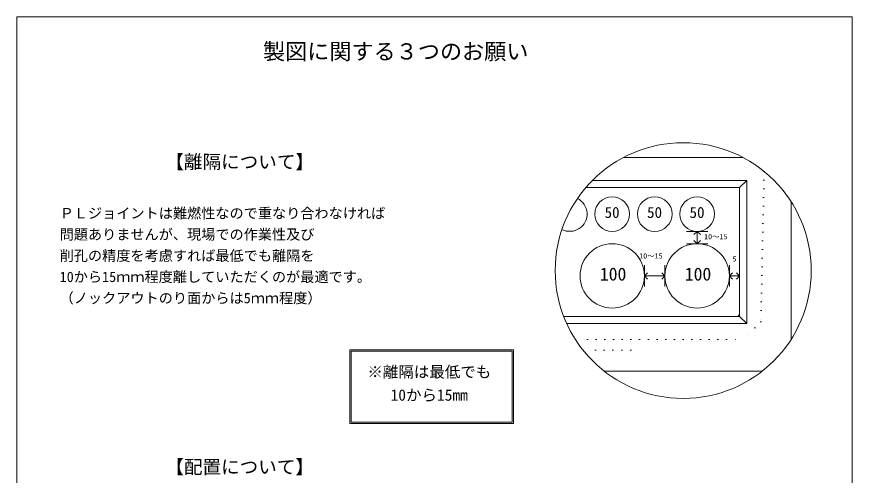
# Model space of a CAD drawing. Units: millimetres, scale not verified. Extents: x -4890 to 18490, y -2317 to 2317.
# Drawn here: x -4890 to -1830, y 635 to 2317 of the extents above; entities that cross this region are included whole.
import ezdxf
from ezdxf.enums import TextEntityAlignment as Align

# ---------------------------------------------------------------- set-up
doc = ezdxf.new("R2010")
doc.units = ezdxf.units.MM
doc.header["$LTSCALE"] = 10
doc.linetypes.add('DASHED1', pattern=[1.8, 1.2, -0.6])
doc.linetypes.add('USER5', pattern=[3.185, 0.01, -3.175])
for name, color, linetype, lineweight in [('0-2_waku', 7, 'Continuous', 18), ('0-3_gaikei', 7, 'Continuous', 18), ('0-4_kakure', 7, 'DASHED1', 5), ('0-5_sunpou', 7, 'Continuous', 5), ('0-7_hole', 7, 'Continuous', 18), ('0-8_uchigawa', 6, 'Continuous', 18), ('0-D_文字１', 7, 'Continuous', 18)]:
    doc.layers.add(name, color=color, linetype=linetype, lineweight=lineweight)
doc.styles.add('ＭＳ ゴシック', font='')
doc.styles.get('ＭＳ ゴシック').set_extended_font_data('MS Gothic')

# ---------------------------------------------------------------- blocks, each defined once
blk = doc.blocks.new('_Open90_54')
at = {"layer": '0-5_sunpou'}
blk.add_line((0, 0), (-1, 0), dxfattribs=at)
blk.add_lwpolyline([(-0.5, 0.5), (0, 0), (-0.5, -0.5)], dxfattribs=at)

msp = doc.modelspace()

# ---------------------------------------------------------------- linework, layer by layer
at = {"layer": '0-2_waku'}
for p, q in [((-4890, 2317.1), (-1830, 2317.1)), ((-4890, 2317.1), (-1830, 2317.1)), ((-4890, 2317.1), (-4890, -1957.9)), ((-1830, 2317.1), (-1830, -1957.9))]:
    msp.add_line(p, q, dxfattribs=at)
at = {"layer": '0-3_gaikei'}
for p, q in [((-2230.13, 1800.81), (-2668.26, 1800.81)), ((-2053.92, 1134.07), (-2053.92, 1638.44)), ((-2737.81, 1016.73), (-2160.59, 1016.73))]:
    msp.add_line(p, q, dxfattribs=at)
at = {"layer": '0-4_kakure', "linetype": 'USER5', "lineweight": 18}
for p, q in [((-2844.03, 1133.37), (-2799.83, 1133.37)), ((-2799.83, 1133.37), (-2229.59, 1133.37)), ((-2799.83, 1133.37), (-2229.59, 1133.37)), ((-2770.09, 1094.49), (-2773.23, 1047.36)), ((-2770.09, 1094.49), (-2666.41, 1094.49))]:
    msp.add_line(p, q, dxfattribs=at)
for points in [[(-2152.93, 1749.67), (-2164.79, 1198.17), (-2229.59, 1133.37)], [(-2770.09, 1094.49), (-2640.49, 1094.49), (-2601.61, 1133.37)]]:
    msp.add_lwpolyline(points, dxfattribs=at)
at = {"layer": '0-5_sunpou', "color": 150, "lineweight": 18}
for p, q in [((-2436.95, 1529.95), (-2359.19, 1529.95)), ((-2436.95, 1484.59), (-2359.19, 1484.59)), ((-2591.17, 1405.53), (-2591.17, 1327.77)), ((-2516, 1405.53), (-2516, 1327.77)), ((-2280.02, 1405.53), (-2280.02, 1327.77)), ((-2242.55, 1405.53), (-2242.55, 1327.77)), ((-2591.17, 1366.65), (-2516, 1366.65)), ((-2280.02, 1366.65), (-2242.55, 1366.65)), ((-2242.55, 1225), (-2249.71, 1217.61))]:
    msp.add_line(p, q, dxfattribs=at)
msp.add_circle((-2449.2, 1386.26), 468.88, dxfattribs=at)
at = {"layer": '0-7_hole'}
for centre, radius in [((-2709.11, 1593.45), 63.5), ((-2553.59, 1593.45), 63.5), ((-2398.07, 1593.45), 63.5), ((-2709.11, 1366.65), 117.94), ((-2398.07, 1366.65), 117.94)]:
    msp.add_circle(centre, radius, dxfattribs=at)
msp.add_arc((-2864.63, 1593.45), 63.5, 243.19936, 63.78529, dxfattribs=at)
at = {"layer": '0-8_uchigawa'}
for p, q in [((-2781.97, 1716.57), (-2216.63, 1716.57)), ((-2216.63, 1191.69), (-2216.63, 1716.57)), ((-2805.83, 1690.65), (-2799.83, 1690.65)), ((-2242.55, 1217.61), (-2242.55, 1690.65)), ((-2886.7, 1217.61), (-2799.83, 1217.61)), ((-2799.83, 1217.61), (-2242.55, 1217.61)), ((-2216.63, 1191.69), (-2242.55, 1217.61)), ((-2875.8, 1191.69), (-2799.83, 1191.69)), ((-2799.83, 1191.69), (-2216.63, 1191.69)), ((-3670.47, 1095.36), (-3070.47, 1095.36)), ((-3670.47, 825.36), (-3670.47, 1095.36)), ((-3665.47, 1090.36), (-3075.47, 1090.36)), ((-3665.47, 830.36), (-3665.47, 1090.36)), ((-3075.47, 830.36), (-3075.47, 1090.36)), ((-3070.47, 825.36), (-3070.47, 1095.36)), ((-3665.47, 830.36), (-3075.47, 830.36)), ((-3670.47, 825.36), (-3070.47, 825.36))]:
    msp.add_line(p, q, dxfattribs=at)
msp.add_lwpolyline([(-2799.83, 1690.65), (-2242.55, 1690.65), (-2216.63, 1716.57)], dxfattribs=at)

# ---------------------------------------------------------------- block references
at = {"layer": '0-5_sunpou', "xscale": 23.328, "yscale": 23.328}
for p, rotation in [((-2398.07, 1529.95), 90), ((-2398.07, 1484.59), 270), ((-2591.17, 1366.65), 180), ((-2280.02, 1366.65), 180)]:
    msp.add_blockref('_Open90_54', p, dxfattribs=dict(at, rotation=rotation))
for p in [(-2516, 1366.65), (-2242.55, 1366.65)]:
    msp.add_blockref('_Open90_54', p, dxfattribs=at)

# ---------------------------------------------------------------- texts
at = {"layer": '0-D_文字１', "style": 'ＭＳ ゴシック'}
for s, height, p in [('製図に関する３つのお願い', 59.38, (-3988.06, 2142.3)), ('【離隔について】', 49.88, (-4345.66, 1745.21)), ('ＰＬジョイントは難燃性なので重なり合わなければ', 38.01, (-4732.78, 1566.08)), ('50', 40.38, (-2737.09, 1567.09)), ('50', 40.38, (-2581.57, 1567.09)), ('50', 40.38, (-2426.05, 1567.09)), ('問題ありませんが、現場での作業性及び', 38.01, (-4732.78, 1488.32)), ('10～15', 19, (-2373.01, 1495.26)), ('削孔の精度を考慮すれば最低でも離隔を', 38.01, (-4732.78, 1410.56)), ('10～15', 19, (-2610.54, 1424.77)), ('5', 19, (-2268.86, 1413.73)), ('10から15ｍｍ程度離していただくのが最適です。', 38.01, (-4732.78, 1332.8)), ('100', 47.51, (-2754.39, 1335.32)), ('100', 47.51, (-2443.35, 1335.32)), ('（ノックアウトのり面からは5ｍｍ程度）', 38.01, (-4732.78, 1255.04)), ('※離隔は最低でも', 41.57, (-3605.85, 981.56)), ('\u3000 10から15mm', 41.57, (-3605.85, 896.51)), ('【配置について】', 49.88, (-4345.66, 626.36))]:
    msp.add_text(s, height=height, dxfattribs=at).set_placement(p, align=Align.BOTTOM_LEFT)

doc.saveas('drawing.dxf')
